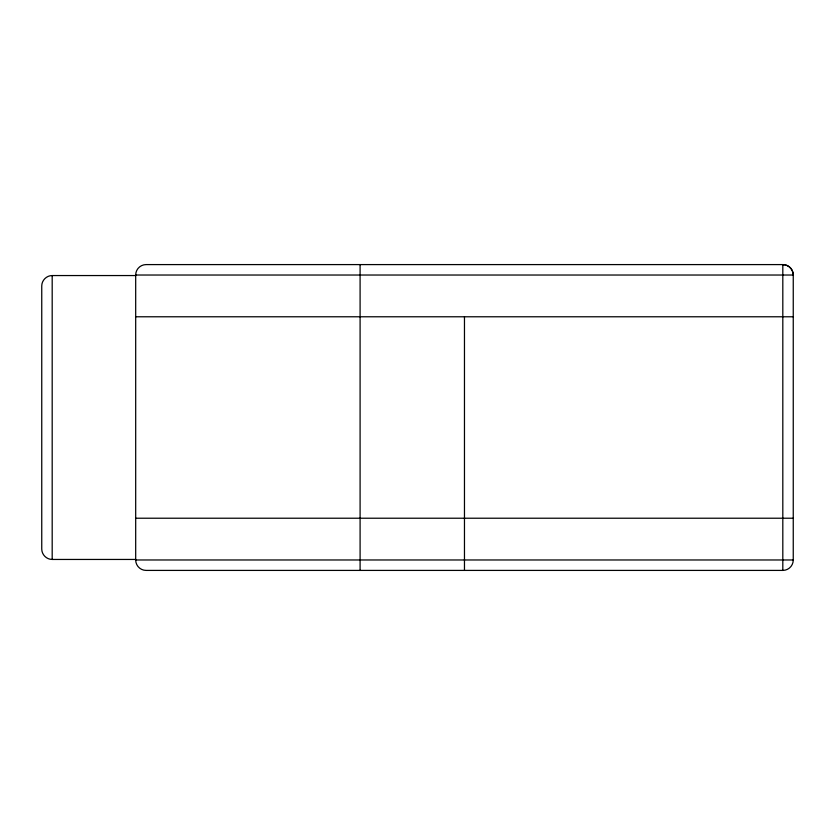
<?xml version="1.0" encoding="UTF-8"?>
<svg xmlns="http://www.w3.org/2000/svg" width="835" height="835" viewBox="0 0 835 835"><rect width="100%" height="100%" fill="white"/><g stroke="black" fill="none" stroke-linecap="round" stroke-linejoin="round"><path stroke-width="1.25" d="M135.688 275.55L52.188 275.55C46.541 275.54 41.74 280.341 41.75 285.988L41.75 549.012C41.74 554.659 46.541 559.46 52.188 559.45L135.688 559.45M135.688 275.028L793.25 275.028A10.438 10.438 0 0 0 782.812 264.591L146.125 264.591A10.438 10.438 0 0 0 135.688 275.028L135.688 559.972A10.438 10.438 0 0 0 146.125 570.409L782.812 570.409A10.438 10.438 0 0 0 793.25 559.972L793.25 275.028A10.438 10.438 0 0 0 782.812 264.591L782.812 570.409M135.688 316.778L793.25 316.778M135.688 518.222L793.25 518.222M135.688 559.972L793.25 559.972M464.469 316.778L464.469 570.409M360.094 264.591L360.094 570.409M52.188 275.55L52.188 559.45M782.812 264.591A10.438 0.647 -90 0 1 782.99 264.998"/></g></svg>
